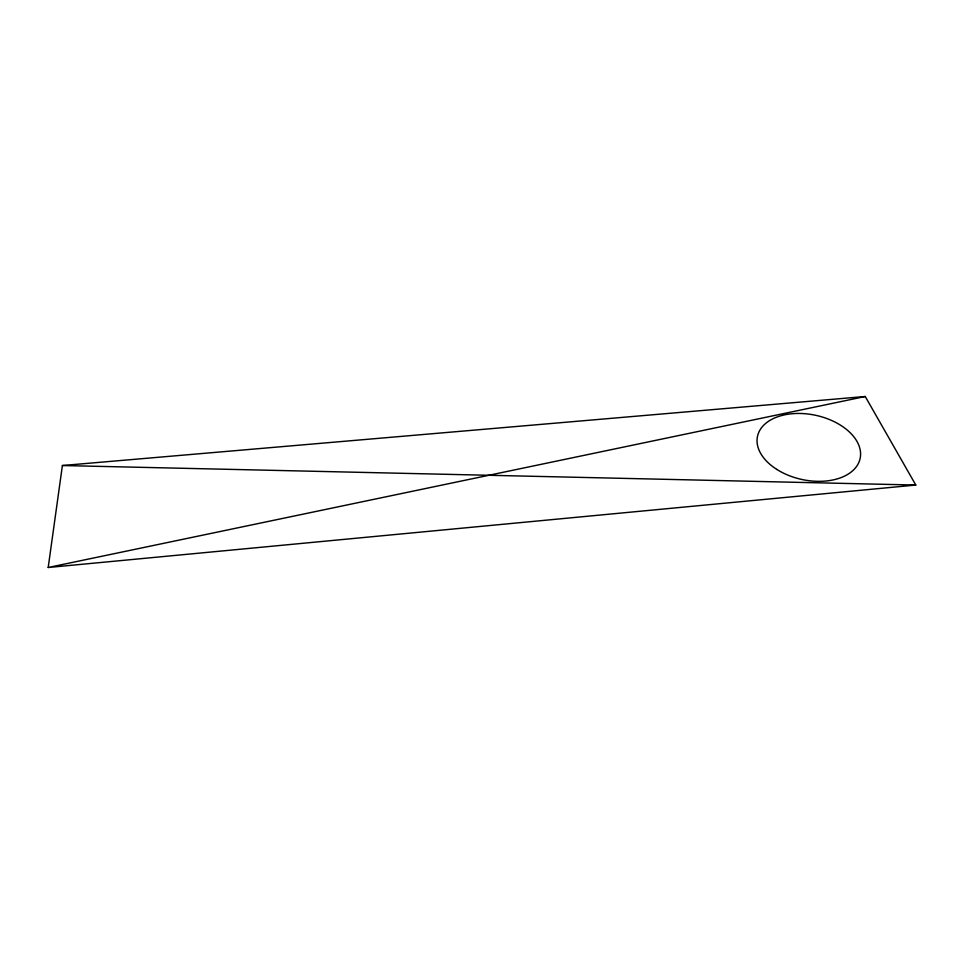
<?xml version="1.0" encoding="UTF-8"?>
<svg xmlns="http://www.w3.org/2000/svg" width="964" height="964" viewBox="0 0 964 964"><rect width="100%" height="100%" fill="white"/><g stroke="black" fill="none" stroke-linecap="round" stroke-linejoin="round"><path stroke-width="1.45" d="M48.2 567.495L62.395 465.528L865.238 396.505L915.8 485.049L48.2 567.495L865.238 396.505M62.395 465.528L915.8 485.049M776.815 469.42A52.502 32.824 12.2 0 0 860.069 458.756A52.502 32.824 12.2 0 0 789.552 414.014A52.502 32.824 12.2 0 0 776.815 469.42"/></g></svg>
